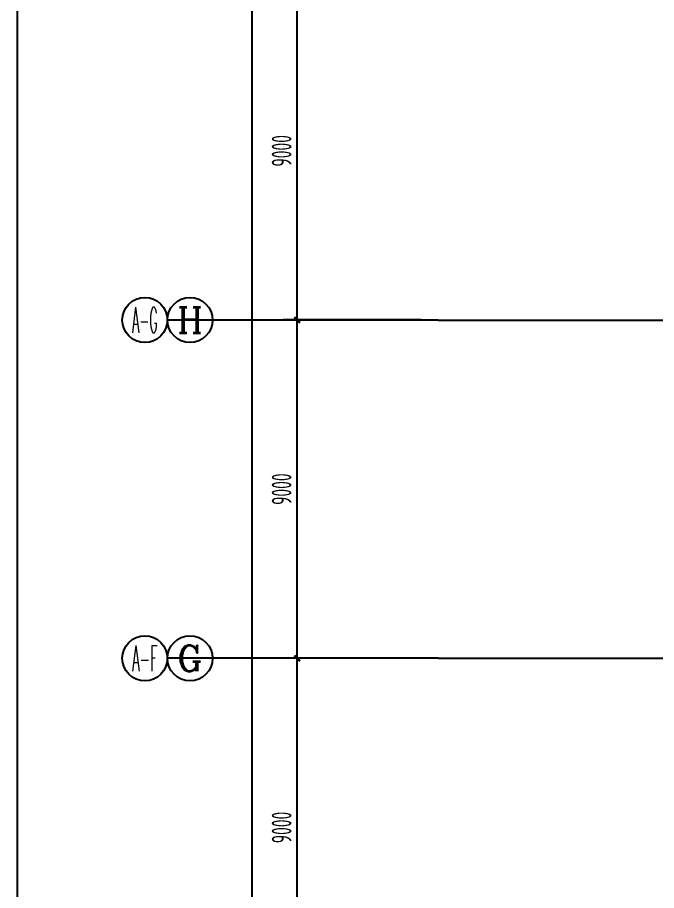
# Model space of a CAD drawing. Extents: x -20827274 to 1300756471, y -549375 to 3431892.
# Drawn here: x -124307 to -107307, y -334437 to -311212 of the extents above; entities that cross this region are included whole.
import ezdxf
from ezdxf.enums import TextEntityAlignment as Align

# ---------------------------------------------------------------- set-up
doc = ezdxf.new("R2010")
doc.units = 0
doc.header["$LTSCALE"] = 10
doc.linetypes.add('暖附图底图$0$DASH', pattern=[0.35, 0.25, -0.1])
doc.linetypes.add('暖附图底图$0$DOTE', pattern=[2.42, 2, -0.2, 0.02, -0.2])
for name, color, linetype in [('1-zs', 3, 'Continuous'), ('A-PUB_TITLE', 4, 'Continuous'), ('AXIS_TEXT', 7, 'Continuous'), ('暖附图底图$0$1-标注暖通', 8, 'Continuous'), ('暖附图底图$0$AXIS', 8, 'Continuous'), ('暖附图底图$0$AXIS_TEXT', 8, 'Continuous'), ('暖附图底图$0$DOTE', 8, 'Continuous')]:
    doc.layers.add(name, color=color, linetype=linetype)
doc.styles.add('COMPLEX', font='COMPLEX.shx', dxfattribs={"width": 0.65})
doc.styles.add('暖附图底图$0$8B2_02_T3', font='tssdeng.shx', dxfattribs={"width": 0.6, "bigfont": 'TSSDCHN.shx'})
doc.styles.add('暖附图底图$0$_TCH_AXIS', font='COMPLEX', dxfattribs={"bigfont": 'GBCBIG'})
doc.dimstyles.new('暖附图底图$0$_TCH_ARCH&&150', dxfattribs={"dimtxt": 525, "dimasz": 150, "dimexe": 375, "dimexo": 450, "dimgap": 150, "dimtad": 1, "dimdec": 0, "dimrnd": 50, "dimzin": 0, "dimdsep": 46, "dimtxsty": '暖附图底图$0$8B2_02_T3', "dimblk": '暖附图底图$0$_ArchTick', "dimcen": 0.09, "dimclrt": 7, "dimazin": 2, "dimtfac": 1, "dimtdec": 0, "dimtix": 1, "dimtmove": 2, "dimatfit": 3, "dimfxl": 0, "dimtolj": 1, "dimtzin": 0, "dimarcsym": 0})

# ---------------------------------------------------------------- blocks, each defined once
blk = doc.blocks.new('_AXISO')
blk.add_circle((0, 0), 0.5)
at = {"layer": 'AXIS_TEXT', "style": 'COMPLEX', "width": 1.041667}
blk.add_attdef('A', text='', height=0.56, dxfattribs=at).set_placement((-0.25, -0.28), (0.25, -0.28), align=Align.FIT)
blk = doc.blocks.new('暖附图底图$0$_ArchTick')
at = {"color": 0, "linetype": 'ByBlock', "const_width": 0.4}
blk.add_lwpolyline([(-0.5, -0.5), (0.5, 0.5)], dxfattribs=at)
blk = doc.blocks.new('*D3182')
at = {"layer": 'Defpoints', "color": 0, "transparency": 16777216}
for p in [(-118067, -175260), (-113117, -175260), (-113117, -376260)]:
    blk.add_point(p, dxfattribs=at)
at = {"layer": '暖附图底图$0$AXIS', "color": 0, "lineweight": -2, "transparency": 16777216}
for p, q in [((-113567, -175260), (-118442, -175260)), ((-118067, -376260), (-118067, -175260)), ((-113567, -376260), (-118442, -376260))]:
    blk.add_line(p, q, dxfattribs=at)
at = {"layer": '暖附图底图$0$AXIS', "color": 0, "lineweight": -2, "transparency": 16777216, "xscale": 150, "yscale": 150, "zscale": 150}
for p, rotation in [((-118067, -175260), 90), ((-118067, -376260), 270)]:
    blk.add_blockref('暖附图底图$0$_ArchTick', p, dxfattribs=dict(at, rotation=rotation))
at = {"layer": '暖附图底图$0$AXIS', "color": 7, "transparency": 16777216, "insert": (-118480, -275760), "char_height": 525, "attachment_point": 5, "rotation": 90, "style": '暖附图底图$0$8B2_02_T3'}
blk.add_mtext('\\A1;201000', dxfattribs=at)
blk = doc.blocks.new('*D3188')
at = {"layer": 'Defpoints', "color": 0, "transparency": 16777216}
for p in [(-116867, -328260), (-113117, -328260), (-113117, -337260)]:
    blk.add_point(p, dxfattribs=at)
at = {"layer": '暖附图底图$0$AXIS', "color": 0, "lineweight": -2, "transparency": 16777216}
for p, q in [((-113567, -328260), (-117242, -328260)), ((-116867, -337260), (-116867, -328260)), ((-113567, -337260), (-117242, -337260))]:
    blk.add_line(p, q, dxfattribs=at)
at = {"layer": '暖附图底图$0$AXIS', "color": 0, "lineweight": -2, "transparency": 16777216, "xscale": 150, "yscale": 150, "zscale": 150}
for p, rotation in [((-116867, -328260), 90), ((-116867, -337260), 270)]:
    blk.add_blockref('暖附图底图$0$_ArchTick', p, dxfattribs=dict(at, rotation=rotation))
at = {"layer": '暖附图底图$0$AXIS', "color": 7, "transparency": 16777216, "insert": (-117280, -332760), "char_height": 525, "attachment_point": 5, "rotation": 90, "style": '暖附图底图$0$8B2_02_T3'}
blk.add_mtext('\\A1;9000', dxfattribs=at)
blk = doc.blocks.new('*D3189')
at = {"layer": 'Defpoints', "color": 0, "transparency": 16777216}
for p in [(-116867, -319260), (-113117, -319260), (-113117, -328260)]:
    blk.add_point(p, dxfattribs=at)
at = {"layer": '暖附图底图$0$AXIS', "color": 0, "lineweight": -2, "transparency": 16777216}
for p, q in [((-113567, -319260), (-117242, -319260)), ((-116867, -328260), (-116867, -319260)), ((-113567, -328260), (-117242, -328260))]:
    blk.add_line(p, q, dxfattribs=at)
at = {"layer": '暖附图底图$0$AXIS', "color": 0, "lineweight": -2, "transparency": 16777216, "xscale": 150, "yscale": 150, "zscale": 150}
for p, rotation in [((-116867, -319260), 90), ((-116867, -328260), 270)]:
    blk.add_blockref('暖附图底图$0$_ArchTick', p, dxfattribs=dict(at, rotation=rotation))
at = {"layer": '暖附图底图$0$AXIS', "color": 7, "transparency": 16777216, "insert": (-117280, -323760), "char_height": 525, "attachment_point": 5, "rotation": 90, "style": '暖附图底图$0$8B2_02_T3'}
blk.add_mtext('\\A1;9000', dxfattribs=at)
blk = doc.blocks.new('*D3190')
at = {"layer": 'Defpoints', "color": 0, "transparency": 16777216}
for p in [(-116867, -310260), (-113117, -310260), (-113117, -319260)]:
    blk.add_point(p, dxfattribs=at)
at = {"layer": '暖附图底图$0$AXIS', "color": 0, "lineweight": -2, "transparency": 16777216}
for p, q in [((-113567, -310260), (-117242, -310260)), ((-116867, -319260), (-116867, -310260)), ((-113567, -319260), (-117242, -319260))]:
    blk.add_line(p, q, dxfattribs=at)
at = {"layer": '暖附图底图$0$AXIS', "color": 0, "lineweight": -2, "transparency": 16777216, "xscale": 150, "yscale": 150, "zscale": 150}
for p, rotation in [((-116867, -310260), 90), ((-116867, -319260), 270)]:
    blk.add_blockref('暖附图底图$0$_ArchTick', p, dxfattribs=dict(at, rotation=rotation))
at = {"layer": '暖附图底图$0$AXIS', "color": 7, "transparency": 16777216, "insert": (-117280, -314760), "char_height": 525, "attachment_point": 5, "rotation": 90, "style": '暖附图底图$0$8B2_02_T3'}
blk.add_mtext('\\A1;9000', dxfattribs=at)
blk = doc.blocks.new('*D3327')
at = {"layer": 'Defpoints', "color": 0, "transparency": 16777216}
for p in [(-118067, -167810), (-113117, -167810), (-113117, -376260)]:
    blk.add_point(p, dxfattribs=at)
at = {"layer": '暖附图底图$0$AXIS', "color": 0, "lineweight": -2, "transparency": 16777216}
for p, q in [((-113567, -167810), (-118442, -167810)), ((-118067, -376260), (-118067, -167810)), ((-113567, -376260), (-118442, -376260))]:
    blk.add_line(p, q, dxfattribs=at)
at = {"layer": '暖附图底图$0$AXIS', "color": 0, "lineweight": -2, "transparency": 16777216, "xscale": 150, "yscale": 150, "zscale": 150}
for p, rotation in [((-118067, -167810), 90), ((-118067, -376260), 270)]:
    blk.add_blockref('暖附图底图$0$_ArchTick', p, dxfattribs=dict(at, rotation=rotation))
at = {"layer": '暖附图底图$0$AXIS', "color": 7, "transparency": 16777216, "insert": (-118480, -272035), "char_height": 525, "attachment_point": 5, "rotation": 90, "style": '暖附图底图$0$8B2_02_T3'}
blk.add_mtext('\\A1;208450', dxfattribs=at)
blk = doc.blocks.new('*D3333')
at = {"layer": 'Defpoints', "color": 0, "transparency": 16777216}
for p in [(-116867, -328260), (-113117, -328260), (-113117, -337260)]:
    blk.add_point(p, dxfattribs=at)
at = {"layer": '暖附图底图$0$AXIS', "color": 0, "lineweight": -2, "transparency": 16777216}
for p, q in [((-113567, -328260), (-117242, -328260)), ((-116867, -337260), (-116867, -328260)), ((-113567, -337260), (-117242, -337260))]:
    blk.add_line(p, q, dxfattribs=at)
at = {"layer": '暖附图底图$0$AXIS', "color": 0, "lineweight": -2, "transparency": 16777216, "xscale": 150, "yscale": 150, "zscale": 150}
for p, rotation in [((-116867, -328260), 90), ((-116867, -337260), 270)]:
    blk.add_blockref('暖附图底图$0$_ArchTick', p, dxfattribs=dict(at, rotation=rotation))
at = {"layer": '暖附图底图$0$AXIS', "color": 7, "transparency": 16777216, "insert": (-117280, -332760), "char_height": 525, "attachment_point": 5, "rotation": 90, "style": '暖附图底图$0$8B2_02_T3'}
blk.add_mtext('\\A1;9000', dxfattribs=at)
blk = doc.blocks.new('*D3334')
at = {"layer": 'Defpoints', "color": 0, "transparency": 16777216}
for p in [(-116867, -319260), (-113117, -319260), (-113117, -328260)]:
    blk.add_point(p, dxfattribs=at)
at = {"layer": '暖附图底图$0$AXIS', "color": 0, "lineweight": -2, "transparency": 16777216}
for p, q in [((-113567, -319260), (-117242, -319260)), ((-116867, -328260), (-116867, -319260)), ((-113567, -328260), (-117242, -328260))]:
    blk.add_line(p, q, dxfattribs=at)
at = {"layer": '暖附图底图$0$AXIS', "color": 0, "lineweight": -2, "transparency": 16777216, "xscale": 150, "yscale": 150, "zscale": 150}
for p, rotation in [((-116867, -319260), 90), ((-116867, -328260), 270)]:
    blk.add_blockref('暖附图底图$0$_ArchTick', p, dxfattribs=dict(at, rotation=rotation))
at = {"layer": '暖附图底图$0$AXIS', "color": 7, "transparency": 16777216, "insert": (-117280, -323760), "char_height": 525, "attachment_point": 5, "rotation": 90, "style": '暖附图底图$0$8B2_02_T3'}
blk.add_mtext('\\A1;9000', dxfattribs=at)
blk = doc.blocks.new('*D3335')
at = {"layer": 'Defpoints', "color": 0, "transparency": 16777216}
for p in [(-116867, -310260), (-113117, -310260), (-113117, -319260)]:
    blk.add_point(p, dxfattribs=at)
at = {"layer": '暖附图底图$0$AXIS', "color": 0, "lineweight": -2, "transparency": 16777216}
for p, q in [((-113567, -310260), (-117242, -310260)), ((-116867, -319260), (-116867, -310260)), ((-113567, -319260), (-117242, -319260))]:
    blk.add_line(p, q, dxfattribs=at)
at = {"layer": '暖附图底图$0$AXIS', "color": 0, "lineweight": -2, "transparency": 16777216, "xscale": 150, "yscale": 150, "zscale": 150}
for p, rotation in [((-116867, -310260), 90), ((-116867, -319260), 270)]:
    blk.add_blockref('暖附图底图$0$_ArchTick', p, dxfattribs=dict(at, rotation=rotation))
at = {"layer": '暖附图底图$0$AXIS', "color": 7, "transparency": 16777216, "insert": (-117280, -314760), "char_height": 525, "attachment_point": 5, "rotation": 90, "style": '暖附图底图$0$8B2_02_T3'}
blk.add_mtext('\\A1;9000', dxfattribs=at)
blk = doc.blocks.new('暖附图底图$0$AFSFCS')
at = {"layer": '暖附图底图$0$AXIS'}
for p, q in [((-113117.3, -319260.4), (-120317.3, -319260.4)), ((-113117.3, -319260.4), (-119117.3, -319260.4)), ((-113117.3, -328260.4), (-120317.3, -328260.4)), ((-113117.3, -328260.4), (-119117.3, -328260.4))]:
    blk.add_line(p, q, dxfattribs=at)
at = {"layer": '暖附图底图$0$DOTE', "color": 16, "linetype": '暖附图底图$0$DOTE', "ltscale": 1.5}
for p, q in [((-113117.3, -319260.4), (145070.3, -319260.4)), ((-113117.3, -328260.4), (10791.4, -328260.4))]:
    blk.add_line(p, q, dxfattribs=at)
at = {"layer": '暖附图底图$0$AXIS'}
ref = blk.add_blockref('_AXISO', (-120917.3, -319260.4), dxfattribs=dict(at, xscale=1200, yscale=1200, zscale=1200))
ref.add_attrib('A', 'A-G', dxfattribs={"layer": '暖附图底图$0$AXIS_TEXT', "height": 678.82, "style": '暖附图底图$0$_TCH_AXIS', "width": 0.323077}).set_placement((-121256.7, -319599.8), (-120577.9, -319599.8), align=Align.FIT)
ref = blk.add_blockref('_AXISO', (-119717.3, -319260.4), dxfattribs=dict(at, xscale=1200, yscale=1200, zscale=1200))
ref.add_attrib('A', 'H', dxfattribs={"layer": '暖附图底图$0$AXIS_TEXT', "height": 678.8, "style": '暖附图底图$0$_TCH_AXIS', "width": 1.05}).set_placement((-120056.7, -319599.8), (-119377.9, -319599.8), align=Align.FIT)
ref = blk.add_blockref('_AXISO', (-120917.3, -328260.4), dxfattribs=dict(at, xscale=1200, yscale=1200, zscale=1200))
ref.add_attrib('A', 'A-F', dxfattribs={"layer": '暖附图底图$0$AXIS_TEXT', "height": 678.82, "style": '暖附图底图$0$_TCH_AXIS', "width": 0.333333}).set_placement((-121256.7, -328599.8), (-120577.9, -328599.8), align=Align.FIT)
ref = blk.add_blockref('_AXISO', (-119717.3, -328260.4), dxfattribs=dict(at, xscale=1200, yscale=1200, zscale=1200))
ref.add_attrib('A', 'G', dxfattribs={"layer": '暖附图底图$0$AXIS_TEXT', "height": 678.8, "style": '暖附图底图$0$_TCH_AXIS', "width": 1.166667}).set_placement((-120056.7, -328599.8), (-119377.9, -328599.8), align=Align.FIT)
for p1, p2, distance, picture, middle in [((-113117.3, -376260.4), (-113117.3, -167810.4), 4950, '*D3327', (-118479.8, -272035.4)), ((-113117.3, -376260.4), (-113117.3, -175260.4), 4950, '*D3182', (-118479.8, -275760.4)), ((-113117.3, -319260.4), (-113117.3, -310260.4), 3750, '*D3190', (-117279.8, -314760.4)), ((-113117.3, -319260.4), (-113117.3, -310260.4), 3750, '*D3335', (-117279.8, -314760.4)), ((-113117.3, -328260.4), (-113117.3, -319260.4), 3750, '*D3189', (-117279.8, -323760.4)), ((-113117.3, -328260.4), (-113117.3, -319260.4), 3750, '*D3334', (-117279.8, -323760.4)), ((-113117.3, -337260.4), (-113117.3, -328260.4), 3750, '*D3188', (-117279.8, -332760.4)), ((-113117.3, -337260.4), (-113117.3, -328260.4), 3750, '*D3333', (-117279.8, -332760.4))]:
    dim = blk.add_aligned_dim(p1=p1, p2=p2, distance=distance, dimstyle='暖附图底图$0$_TCH_ARCH&&150', dxfattribs=at)
    dim.commit()
    dim.dimension.update_dxf_attribs({"geometry": picture, "text_midpoint": middle})
blk = doc.blocks.new('暖附图底图')
at = {"layer": '暖附图底图$0$1-标注暖通', "linetype": '暖附图底图$0$DASH'}
blk.add_blockref('暖附图底图$0$AFSFCS', (500000, 0), dxfattribs=at)

msp = doc.modelspace()

# ---------------------------------------------------------------- linework, layer by layer
at = {"layer": 'A-PUB_TITLE'}
msp.add_lwpolyline([(172693.4, -61755.5), (172693.4, -481755.5), (-124306.6, -481755.5), (-124306.6, -61755.5)], close=True, dxfattribs=at)

# ---------------------------------------------------------------- block references
at = {"layer": '1-zs'}
msp.add_blockref('暖附图底图', (-500000, 0), dxfattribs=at)

doc.saveas('drawing.dxf')
